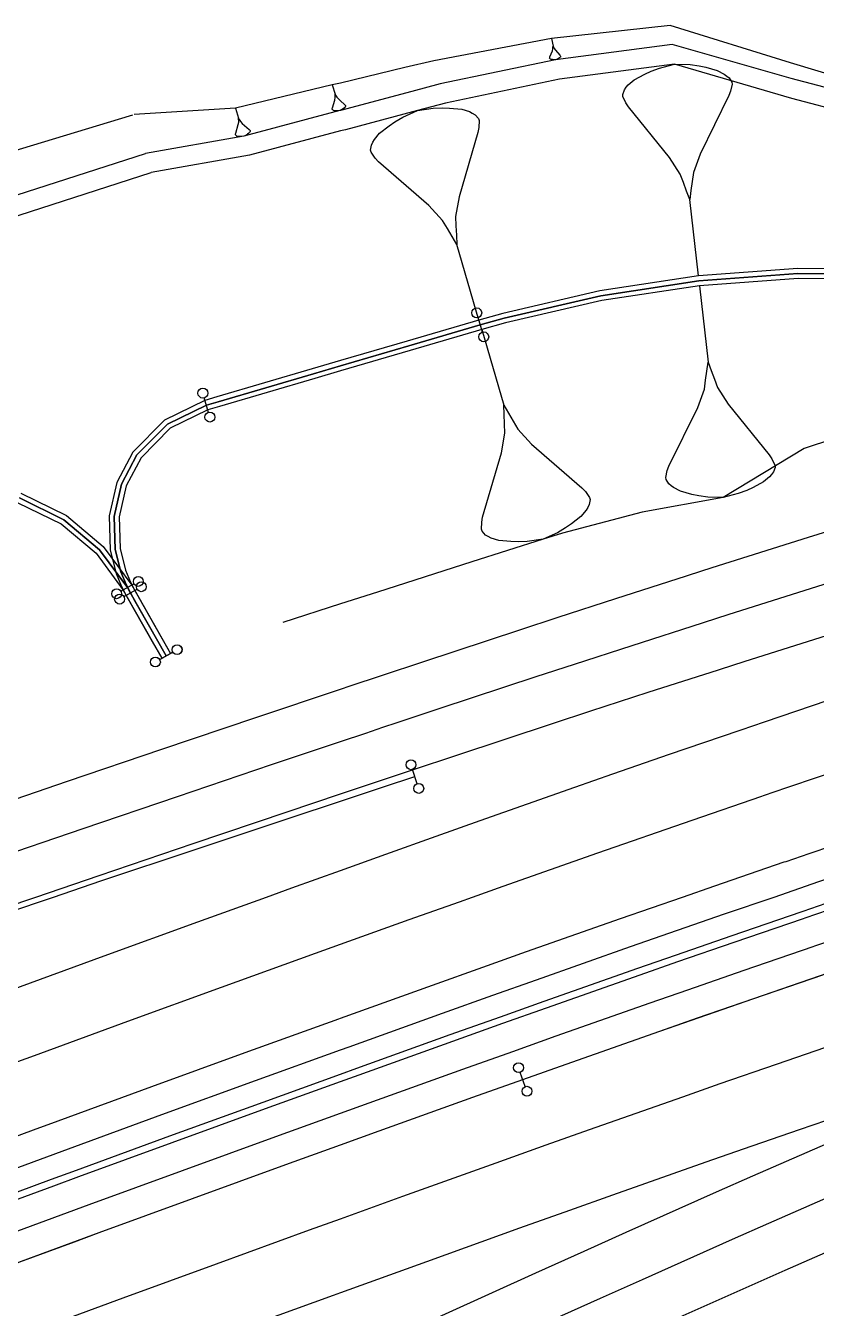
# Model space of a CAD drawing. Extents: x 387562 to 388546, y 804386 to 804945.
# Drawn here: x 388384.1 to 388424, y 804879.3 to 804943.9 of the extents above; entities that cross this region are included whole.
import ezdxf

# ---------------------------------------------------------------- set-up
doc = ezdxf.new("R2010")
doc.units = 0
doc.layers.get('0').update_dxf_attribs({"linetype": 'CONTINUOUS'})

msp = doc.modelspace()

# ---------------------------------------------------------------- linework, layer by layer
at = {"color": 1}
for p, q in [((388410.6278, 804943.2152), (388410.7016, 804942.829)), ((388410.5428, 804942.2839), (388410.6666, 804942.5935)), ((388410.6666, 804942.5935), (388410.6939, 804942.6902)), ((388410.6939, 804942.6902), (388410.6965, 804942.7365)), ((388410.6965, 804942.7365), (388410.6991, 804942.7827)), ((388410.6991, 804942.7827), (388410.7016, 804942.829)), ((388410.7016, 804942.829), (388410.7211, 804942.7869)), ((388410.7211, 804942.7869), (388410.7406, 804942.7449)), ((388410.7406, 804942.7449), (388410.7601, 804942.7029)), ((388410.7601, 804942.7029), (388410.8211, 804942.623)), ((388410.8211, 804942.623), (388411.0504, 804942.3809)), ((388411.0504, 804942.3809), (388411.0657, 804942.361)), ((388411.0657, 804942.361), (388411.083, 804942.33)), ((388411.0851, 804942.3189), (388411.0783, 804942.2948)), ((388411.083, 804942.33), (388411.0851, 804942.3189)), ((388410.5313, 804942.2245), (388410.536, 804942.2597)), ((388410.5334, 804942.2134), (388410.5313, 804942.2245)), ((388410.5487, 804942.1935), (388410.5334, 804942.2134)), ((388410.536, 804942.2597), (388410.5428, 804942.2839)), ((388410.5618, 804942.1845), (388410.5487, 804942.1935)), ((388410.5749, 804942.1756), (388410.5618, 804942.1845)), ((388410.6123, 804942.1599), (388410.5749, 804942.1756)), ((388410.6717, 804942.1484), (388410.6123, 804942.1599)), ((388410.7069, 804942.1437), (388410.6717, 804942.1484)), ((388410.7531, 804942.1411), (388410.7069, 804942.1437)), ((388410.8325, 804942.1448), (388410.7531, 804942.1411)), ((388410.9076, 804942.1706), (388410.8325, 804942.1448)), ((388410.9496, 804942.1901), (388410.9076, 804942.1706)), ((388410.9806, 804942.2074), (388410.9496, 804942.1901)), ((388411.0316, 804942.2401), (388410.9806, 804942.2074)), ((388411.0605, 804942.2685), (388411.0316, 804942.2401)), ((388411.0694, 804942.2816), (388411.0605, 804942.2685)), ((388411.0783, 804942.2948), (388411.0694, 804942.2816)), ((388415.6359, 804941.5641), (388416.063, 804941.7234)), ((388416.063, 804941.7234), (388416.8197, 804941.9198)), ((388416.8197, 804941.9198), (388417.6011, 804941.8965)), ((388417.6011, 804941.8965), (388418.0529, 804941.836)), ((388418.0529, 804941.836), (388418.3949, 804941.7632)), ((388418.3949, 804941.7632), (388418.9689, 804941.6053)), ((388414.4892, 804940.8788), (388414.7941, 804941.1357)), ((388414.7941, 804941.1357), (388415.3187, 804941.4172)), ((388415.3187, 804941.4172), (388415.6359, 804941.5641)), ((388418.9689, 804941.6053), (388419.3232, 804941.4227)), ((388419.3232, 804941.4227), (388419.4454, 804941.3252)), ((388419.4454, 804941.3252), (388419.5677, 804941.2277)), ((388419.5677, 804941.2277), (388419.7022, 804941.0203)), ((388419.7022, 804941.0203), (388419.7146, 804940.9104)), ((388399.5859, 804940.8732), (388399.7223, 804940.4076)), ((388399.7223, 804940.4076), (388399.7512, 804940.3582)), ((388399.7246, 804940.3504), (388399.7223, 804940.4076)), ((388414.2091, 804940.4023), (388414.2942, 804940.6344)), ((388414.2214, 804940.2925), (388414.2091, 804940.4023)), ((388414.2942, 804940.6344), (388414.3917, 804940.7566)), ((388414.3917, 804940.7566), (388414.4892, 804940.8788)), ((388419.6418, 804940.5685), (388419.5567, 804940.3364)), ((388419.7146, 804940.9104), (388419.6418, 804940.5685)), ((388399.5862, 804939.6888), (388399.5917, 804939.7193)), ((388399.5917, 804939.7193), (388399.7071, 804940.1142)), ((388399.7071, 804940.1142), (388399.7292, 804940.2362)), ((388399.7269, 804940.2933), (388399.7246, 804940.3504)), ((388399.7292, 804940.2362), (388399.7269, 804940.2933)), ((388399.7512, 804940.3582), (388399.7801, 804940.3089)), ((388399.7801, 804940.3089), (388399.809, 804940.2596)), ((388399.809, 804940.2596), (388399.8934, 804940.1688)), ((388399.8934, 804940.1688), (388400, 804940.0759)), ((388400, 804940.0759), (388400.2037, 804939.8986)), ((388400.1972, 804939.7233), (388400.1385, 804939.6772)), ((388400.2293, 804939.7616), (388400.1972, 804939.7233)), ((388400.2037, 804939.8986), (388400.2248, 804939.8759)), ((388400.2248, 804939.8759), (388400.2497, 804939.8398)), ((388400.2387, 804939.7788), (388400.2293, 804939.7616)), ((388400.2481, 804939.796), (388400.2387, 804939.7788)), ((388400.2536, 804939.8265), (388400.2481, 804939.796)), ((388400.2497, 804939.8398), (388400.2536, 804939.8265)), ((388404.6687, 804939.7064), (388405.1357, 804939.7251)), ((388405.1357, 804939.7251), (388405.4939, 804939.7119)), ((388414.3684, 804939.9752), (388414.2214, 804940.2925)), ((388414.5029, 804939.7679), (388414.3684, 804939.9752)), ((388416.5697, 804937.219), (388414.5029, 804939.7679)), ((388419.5567, 804940.3364), (388418.1078, 804937.392)), ((388372.2185, 804934.1529), (388389.5482, 804939.3705)), ((388394.7168, 804939.7088), (388394.8665, 804939.198)), ((388394.8665, 804939.198), (388394.8982, 804939.1438)), ((388394.869, 804939.1353), (388394.8665, 804939.198)), ((388394.8715, 804939.0726), (388394.869, 804939.1353)), ((388394.874, 804939.01), (388394.8715, 804939.0726)), ((388394.8982, 804939.1438), (388394.9299, 804939.0897)), ((388394.9299, 804939.0897), (388394.9616, 804939.0356)), ((388399.5846, 804939.645), (388399.5862, 804939.6888)), ((388399.5885, 804939.6317), (388399.5846, 804939.645)), ((388399.6096, 804939.609), (388399.5885, 804939.6317)), ((388399.6268, 804939.5996), (388399.6096, 804939.609)), ((388399.644, 804939.5901), (388399.6268, 804939.5996)), ((388399.6917, 804939.5752), (388399.644, 804939.5901)), ((388399.766, 804939.5681), (388399.6917, 804939.5752)), ((388399.8098, 804939.5665), (388399.766, 804939.5681)), ((388399.8669, 804939.5688), (388399.8098, 804939.5665)), ((388399.9639, 804939.5828), (388399.8669, 804939.5688)), ((388400, 804939.5992), (388399.9639, 804939.5828)), ((388400.0532, 804939.6234), (388400, 804939.5992)), ((388400.1025, 804939.6523), (388400.0532, 804939.6234)), ((388400.1385, 804939.6772), (388400.1025, 804939.6523)), ((388402.7424, 804939.0239), (388403.1456, 804939.2602)), ((388403.1456, 804939.2602), (388403.8753, 804939.5921)), ((388403.8753, 804939.5921), (388404.6687, 804939.7064)), ((388405.4939, 804939.7119), (388406.1016, 804939.6537)), ((388406.1016, 804939.6537), (388406.4917, 804939.5318)), ((388406.4917, 804939.5318), (388406.6323, 804939.4548)), ((388406.6323, 804939.4548), (388406.773, 804939.3779)), ((388406.773, 804939.3779), (388406.9455, 804939.1922)), ((388406.9455, 804939.1922), (388406.9774, 804939.0834)), ((388406.9774, 804939.0834), (388406.9642, 804938.7252)), ((388394.7172, 804938.4093), (388394.7232, 804938.4427)), ((388394.7232, 804938.4427), (388394.8499, 804938.8761)), ((388394.8499, 804938.8761), (388394.874, 804939.01)), ((388394.9616, 804939.0356), (388395.0542, 804938.936)), ((388395.0542, 804938.936), (388395.3947, 804938.6395)), ((388395.3876, 804938.4472), (388395.3232, 804938.3966)), ((388395.4229, 804938.4892), (388395.3876, 804938.4472)), ((388395.3947, 804938.6395), (388395.4178, 804938.6145)), ((388395.4178, 804938.6145), (388395.4453, 804938.575)), ((388395.4332, 804938.5081), (388395.4229, 804938.4892)), ((388395.4435, 804938.527), (388395.4332, 804938.5081)), ((388395.4495, 804938.5604), (388395.4435, 804938.527)), ((388395.4453, 804938.575), (388395.4495, 804938.5604)), ((388401.7051, 804938.1294), (388401.9677, 804938.4425)), ((388401.9677, 804938.4425), (388402.4479, 804938.8195)), ((388402.4479, 804938.8195), (388402.7424, 804939.0239)), ((388406.9192, 804938.4758), (388405.9754, 804935.2462)), ((388406.9642, 804938.7252), (388406.9192, 804938.4758)), ((388394.7154, 804938.3612), (388394.7172, 804938.4093)), ((388394.7197, 804938.3466), (388394.7154, 804938.3612)), ((388394.7428, 804938.3217), (388394.7197, 804938.3466)), ((388394.7617, 804938.3114), (388394.7428, 804938.3217)), ((388394.7806, 804938.301), (388394.7617, 804938.3114)), ((388394.8329, 804938.2847), (388394.7806, 804938.301)), ((388394.9145, 804938.2769), (388394.8329, 804938.2847)), ((388394.9625, 804938.2751), (388394.9145, 804938.2769)), ((388395.0252, 804938.2776), (388394.9625, 804938.2751)), ((388395.1317, 804938.293), (388395.0252, 804938.2776)), ((388395.2296, 804938.3375), (388395.1317, 804938.293)), ((388395.2837, 804938.3692), (388395.2296, 804938.3375)), ((388395.3232, 804938.3966), (388395.2837, 804938.3692)), ((388401.5062, 804937.5986), (388401.5513, 804937.848)), ((388401.5513, 804937.848), (388401.6282, 804937.9887)), ((388401.6282, 804937.9887), (388401.7051, 804938.1294)), ((388372.9544, 804931.8721), (388390.1749, 804937.428)), ((388401.5381, 804937.4898), (388401.5062, 804937.5986)), ((388401.7425, 804937.1953), (388401.5381, 804937.4898)), ((388401.915, 804937.0096), (388401.7425, 804937.1953)), ((388417.1081, 804936.3895), (388416.5697, 804937.219)), ((388418.1078, 804937.392), (388417.7673, 804936.4637)), ((388404.4524, 804934.7999), (388401.915, 804937.0096)), ((388373.2356, 804930.9124), (388390.4561, 804936.4683)), ((388417.2674, 804935.9624), (388417.1081, 804936.3895)), ((388417.4267, 804935.5353), (388417.2674, 804935.9624)), ((388417.7068, 804936.0119), (388417.6464, 804935.5601)), ((388417.7673, 804936.4637), (388417.7068, 804936.0119)), ((388405.9754, 804935.2462), (388405.7953, 804934.2484)), ((388417.586, 804935.1083), (388417.4267, 804935.5353)), ((388417.6464, 804935.5601), (388417.586, 804935.1083)), ((388405.1426, 804934.0571), (388404.4524, 804934.7999)), ((388418.0186, 804931.263), (388417.586, 804935.1083)), ((388405.3788, 804933.6539), (388405.1426, 804934.0571)), ((388405.7953, 804934.2484), (388405.814, 804933.7814)), ((388405.6151, 804933.2506), (388405.3788, 804933.6539)), ((388405.814, 804933.7814), (388405.8327, 804933.3143)), ((388405.8327, 804933.3143), (388405.8514, 804932.8473)), ((388405.8514, 804932.8473), (388405.6151, 804933.2506)), ((388406.9669, 804929.0398), (388405.8514, 804932.8473)), ((388418.0745, 804930.7662), (388418.507, 804926.9209)), ((388407.144, 804928.4353), (388406.9304, 804929.1645)), ((388407.1075, 804928.56), (388408.2231, 804924.7524)), ((388418.4466, 804926.4691), (388418.507, 804926.9209)), ((388418.507, 804926.9209), (388418.6663, 804926.4938)), ((388418.3862, 804926.0173), (388418.4466, 804926.4691)), ((388418.6663, 804926.4938), (388418.8256, 804926.0667)), ((388417.9852, 804924.6371), (388418.3258, 804925.5655)), ((388418.3258, 804925.5655), (388418.3862, 804926.0173)), ((388418.8256, 804926.0667), (388418.9849, 804925.6396)), ((388418.9849, 804925.6396), (388419.5233, 804924.8102)), ((388393.35, 804924.3938), (388393.1363, 804925.123)), ((388408.2231, 804924.7524), (388408.4593, 804924.3492)), ((388408.2418, 804924.2854), (388408.2231, 804924.7524)), ((388408.2605, 804923.8184), (388408.2418, 804924.2854)), ((388408.4593, 804924.3492), (388408.6956, 804923.9459)), ((388416.5363, 804921.6928), (388417.9852, 804924.6371)), ((388419.5233, 804924.8102), (388421.5901, 804922.2613)), ((388408.2792, 804923.3514), (388408.2605, 804923.8184)), ((388408.6956, 804923.9459), (388408.9319, 804923.5426)), ((388408.099, 804922.3536), (388408.2792, 804923.3514)), ((388408.9319, 804923.5426), (388409.622, 804922.7998)), ((388407.1553, 804919.124), (388408.099, 804922.3536)), ((388409.622, 804922.7998), (388412.1594, 804920.5901)), ((388416.4512, 804921.4607), (388416.5363, 804921.6928)), ((388421.5901, 804922.2613), (388421.7247, 804922.054)), ((388421.7247, 804922.054), (388421.8716, 804921.7367)), ((388421.8716, 804921.7367), (388421.884, 804921.6269)), ((388416.3784, 804921.1188), (388416.4512, 804921.4607)), ((388416.3908, 804921.0089), (388416.3784, 804921.1188)), ((388416.5254, 804920.8015), (388416.3908, 804921.0089)), ((388421.6038, 804921.1503), (388421.2989, 804920.8935)), ((388421.7013, 804921.2726), (388421.6038, 804921.1503)), ((388421.7988, 804921.3948), (388421.7013, 804921.2726)), ((388421.884, 804921.6269), (388421.7988, 804921.3948)), ((388412.1594, 804920.5901), (388412.332, 804920.4044)), ((388412.332, 804920.4044), (388412.5364, 804920.11)), ((388416.6476, 804920.704), (388416.5254, 804920.8015)), ((388416.7698, 804920.6065), (388416.6476, 804920.704)), ((388417.1241, 804920.4239), (388416.7698, 804920.6065)), ((388417.6982, 804920.2659), (388417.1241, 804920.4239)), ((388420.4571, 804920.4651), (388420.03, 804920.3058)), ((388420.7743, 804920.612), (388420.4571, 804920.4651)), ((388421.2989, 804920.8935), (388420.7743, 804920.612)), ((388412.5232, 804919.7517), (388412.4463, 804919.6111)), ((388412.5682, 804920.0012), (388412.5232, 804919.7517)), ((388412.5364, 804920.11), (388412.5682, 804920.0012)), ((388418.0401, 804920.1932), (388417.6982, 804920.2659)), ((388418.4919, 804920.1327), (388418.0401, 804920.1932)), ((388419.2733, 804920.1094), (388418.4919, 804920.1327)), ((388420.03, 804920.3058), (388419.2733, 804920.1094)), ((388407.1102, 804918.8745), (388407.1553, 804919.124)), ((388412.1068, 804919.1572), (388411.6266, 804918.7803)), ((388412.3694, 804919.4704), (388412.1068, 804919.1572)), ((388412.4463, 804919.6111), (388412.3694, 804919.4704)), ((388407.0971, 804918.5163), (388407.1102, 804918.8745)), ((388407.1289, 804918.4075), (388407.0971, 804918.5163)), ((388411.3321, 804918.5759), (388410.9288, 804918.3396)), ((388411.6266, 804918.7803), (388411.3321, 804918.5759)), ((388407.3015, 804918.2218), (388407.1289, 804918.4075)), ((388407.4421, 804918.1449), (388407.3015, 804918.2218)), ((388407.5828, 804918.068), (388407.4421, 804918.1449)), ((388407.9729, 804917.946), (388407.5828, 804918.068)), ((388408.5806, 804917.8878), (388407.9729, 804917.946)), ((388408.9388, 804917.8747), (388408.5806, 804917.8878)), ((388409.4058, 804917.8934), (388408.9388, 804917.8747)), ((388410.1992, 804918.0077), (388409.4058, 804917.8934)), ((388410.9288, 804918.3396), (388410.1992, 804918.0077)), ((388388.938, 804915.387), (388389.5983, 804915.7629)), ((388389.7522, 804915.4926), (388389.0919, 804915.1167)), ((388400, 804914.7498), (388397.0915, 804913.8207)), ((388390.8939, 804911.9516), (388391.5542, 804912.3276)), ((388391.5542, 804912.3276), (388390.8939, 804911.9516)), ((388403.8625, 804905.7), (388403.6253, 804906.4219)), ((388409.3041, 804890.4591), (388409.049, 804891.1748))]:
    msp.add_line(p, q, dxfattribs=at)
at = {"color": 1, "linetype": 'CONTINUOUS'}
for points in [[(388446.702, 804937.8047), (388442.1078, 804937.1459), (388441.8043, 804937.0555), (388438.2133, 804938.0463), (388437.3607, 804938.2816), (388432.8636, 804939.1808), (388428.9207, 804940.0988), (388428.4026, 804940.2573), (388422.6592, 804941.9911), (388416.6015, 804943.8597), (388410.6278, 804943.2152), (388404.7059, 804942.0944), (388403.2437, 804941.7478), (388400, 804940.9722)], [(388438.2133, 804938.0463), (388437.3839, 804938.0453), (388432.8762, 804938.5772), (388428.8951, 804939.5773), (388428.3798, 804939.7124), (388422.6872, 804941.1926), (388416.7079, 804942.9135), (388410.8325, 804942.1448), (388405.0245, 804940.9247), (388403.5941, 804940.5517), (388400, 804939.5924)], [(388460.2146, 804942.1292), (388457.5855, 804940.927), (388455.7689, 804940.133), (388451.3693, 804938.49), (388446.7682, 804937.5472), (388442.1237, 804937.0559), (388437.4816, 804937.0501), (388432.8971, 804937.5774), (388428.8462, 804938.5785), (388428.338, 804938.7133), (388422.7223, 804940.1933), (388416.8197, 804941.9198), (388411.0203, 804941.1626), (388405.2872, 804939.9599), (388403.8753, 804939.5921), (388400.2451, 804938.6231), (388400, 804938.5577)], [(388400, 804940.9722), (388399.5859, 804940.8732), (388394.7168, 804939.7088), (388389.6011, 804939.3864)], [(388400, 804939.5924), (388399.9639, 804939.5828), (388395.1317, 804938.293), (388390.1749, 804937.428)], [(388400, 804938.5577), (388395.4128, 804937.3333), (388390.4561, 804936.4683)], [(388461.7486, 804938.8535), (388459.1306, 804937.6275), (388457.2137, 804936.7675), (388452.5658, 804934.9805), (388447.7944, 804933.5561), (388442.9276, 804932.5025), (388437.9942, 804931.826), (388433.0234, 804931.5306), (388428.5042, 804931.594), (388428.0409, 804931.615), (388423.023, 804931.6318), (388418.0186, 804931.263), (388413.0573, 804930.5107), (388408.1685, 804929.3794), (388406.9669, 804929.0398), (388403.3623, 804927.9837), (388400, 804926.9986)], [(388461.9606, 804938.4006), (388459.3426, 804937.1747), (388457.4109, 804936.308), (388452.7272, 804934.5073), (388447.9189, 804933.0718), (388443.0145, 804932.0101), (388438.043, 804931.3284), (388433.0339, 804931.0307), (388428.4798, 804931.0946), (388428.02, 804931.1154), (388423.0405, 804931.1321), (388418.0745, 804930.7662), (388413.1512, 804930.0196), (388408.2999, 804928.8969), (388407.1075, 804928.56), (388403.5029, 804927.5039), (388400, 804926.4776)], [(388463.4946, 804935.1249), (388460.8877, 804933.8752), (388458.8557, 804932.9426), (388453.9237, 804930.9978), (388448.9451, 804929.0806), (388443.8183, 804927.4567), (388438.5556, 804926.1042), (388433.1602, 804924.9839), (388428.1378, 804924.1101), (388427.723, 804924.0171), (388423.3412, 804922.5707), (388419.2733, 804920.1094), (388415.1882, 804919.3677), (388411.1811, 804918.3165), (388410.1992, 804918.0077), (388406.6201, 804916.8644), (388401.8558, 804915.3426), (388400, 804914.7498)], [(388402.0698, 804911.1553), (388404.1896, 804911.8617), (388409.0248, 804913.4567), (388410.9646, 804914.0902), (388413.8663, 804915.0312), (388417.4249, 804916.174), (388417.5219, 804916.205), (388418.714, 804916.5851), (388423.5678, 804918.1183), (388428.4277, 804919.631), (388433.2934, 804921.1229), (388438.1651, 804922.5943), (388443.0424, 804924.0449), (388447.9255, 804925.4748), (388452.8141, 804926.8839), (388457.7083, 804928.2723), (388462.6078, 804929.6399), (388467.5127, 804930.9867)], [(388400, 804926.9986), (388398.564, 804926.5779), (388393.7657, 804925.172), (388393.1729, 804924.9983), (388391.1372, 804924.006), (388389.5443, 804922.3963), (388388.7421, 804920.8681), (388388.3536, 804919.1863), (388388.4044, 804917.461), (388388.7017, 804916.2849), (388388.9706, 804915.6308), (388389.2048, 804915.181), (388389.4467, 804914.756), (388390.5211, 804912.869), (388391.0068, 804912.0159)], [(388400, 804926.4776), (388398.7046, 804926.098), (388393.9063, 804924.6922), (388393.3134, 804924.5185), (388391.4286, 804923.5997), (388389.9537, 804922.1092), (388389.2109, 804920.6942), (388388.8512, 804919.137), (388388.8982, 804917.5395), (388389.1735, 804916.4505), (388389.4225, 804915.8449), (388389.6393, 804915.4284), (388389.8812, 804915.0034), (388390.9556, 804913.1164), (388391.4413, 804912.2633)], [(388383.744, 804919.8489), (388385.9271, 804918.7789), (388387.6865, 804917.3005), (388389.0509, 804915.4512), (388389.1869, 804915.2123), (388391.0068, 804912.0159)], [(388383.9064, 804920.3218), (388386.2014, 804919.197), (388388.051, 804917.6427), (388389.4854, 804915.6986), (388389.6215, 804915.4597), (388391.4413, 804912.2633)], [(388400, 804910.4652), (388400.4918, 804910.63), (388402.0694, 804911.1562)], [(388369.3405, 804900), (388371.8468, 804900.8732), (388372.0337, 804900.9381), (388376.7686, 804902.5769), (388381.5067, 804904.2063), (388386.2481, 804905.8264), (388390.9928, 804907.437), (388395.7407, 804909.0382), (388400, 804910.4652)], [(388400, 804871.1322), (388402.4231, 804872.2398), (388406.962, 804874.3035), (388411.5058, 804876.3584), (388413.9388, 804877.4541), (388416.0413, 804878.3985), (388420.5703, 804880.4158), (388422.3883, 804881.2191), (388425.1093, 804882.4145), (388428.4482, 804883.8702), (388428.5392, 804883.9097), (388429.6583, 804884.3946), (388434.2173, 804886.3561), (388438.786, 804888.2988), (388443.4885, 804889.8424), (388448.1975, 804891.3662), (388452.9128, 804892.8701), (388457.6345, 804894.3541), (388462.3623, 804895.8182), (388467.0963, 804897.2623), (388471.8364, 804898.6864), (388476.2766, 804900)], [(388400, 804890.7146), (388400.9351, 804891.0521), (388405.6472, 804892.7424), (388408.1695, 804893.6428), (388410.3659, 804894.4231), (388415.0944, 804896.0866), (388416.9916, 804896.7478), (388419.83, 804897.7302), (388423.3112, 804898.9241), (388423.4061, 804898.9565), (388424.5724, 804899.3537), (388426.4866, 804900)], [(388400, 804891.0867), (388400.8166, 804891.3815), (388405.5293, 804893.072), (388408.052, 804893.9725), (388410.249, 804894.7531), (388414.979, 804896.4171), (388416.8767, 804897.0784), (388419.7159, 804898.0611), (388423.1982, 804899.2554), (388423.2931, 804899.2878), (388424.4598, 804899.6851), (388425.3925, 804900)], [(388382.0001, 804884.5253), (388385.4497, 804885.795), (388386.699, 804886.2535), (388391.4015, 804887.9722), (388396.1074, 804889.6816), (388400, 804891.0867)], [(388382.1212, 804884.197), (388385.5704, 804885.4665), (388386.8195, 804885.9249), (388391.5213, 804887.6434), (388396.2265, 804889.3525), (388400, 804890.7146)]]:
    msp.add_lwpolyline(points, dxfattribs=at)
at = {"color": 7, "linetype": 'CONTINUOUS'}
for points in [[(388400, 804926.7381), (388403.4326, 804927.7438), (388407.0372, 804928.7999), (388408.2342, 804929.1382), (388413.1042, 804930.2652), (388418.0465, 804931.0146), (388423.0318, 804931.382), (388428.0305, 804931.3652), (388428.492, 804931.3443), (388433.0286, 804931.2807), (388438.0186, 804931.5772), (388442.971, 804932.2563), (388447.8566, 804933.3139), (388452.6465, 804934.7439), (388457.3123, 804936.5378), (388459.2366, 804937.4011), (388461.8546, 804938.627)], [(388406.6471, 804900), (388408.1958, 804900.5502), (388412.9503, 804902.2228), (388417.7118, 804903.8753), (388421.212, 804905.0758), (388421.3074, 804905.1084), (388422.4801, 804905.5078), (388427.2554, 804907.1201), (388432.0374, 804908.7122), (388436.8261, 804910.2841), (388441.6213, 804911.8358), (388446.4231, 804913.3673), (388451.2313, 804914.8785), (388456.0458, 804916.3694), (388460.8666, 804917.8399), (388465.6935, 804919.2901), (388470.5266, 804920.72), (388475.3656, 804922.1294), (388480.2105, 804923.5184), (388485.0612, 804924.8869), (388489.9176, 804926.235), (388494.7797, 804927.5625), (388499.6474, 804928.8696), (388500, 804928.9627)], [(388391.224, 804912.1396), (388390.7383, 804912.9927), (388389.664, 804914.8797), (388389.422, 804915.3047), (388389.1965, 804915.7379), (388388.9376, 804916.3677), (388388.6513, 804917.5003), (388388.6024, 804919.1616), (388388.9765, 804920.7811), (388389.749, 804922.2528), (388391.2829, 804923.8029), (388393.2432, 804924.7584), (388393.836, 804924.9321), (388398.6343, 804926.3379), (388400, 804926.7381)], [(388417.2203, 804900), (388418.8523, 804900.5664), (388422.3424, 804901.7634), (388422.4375, 804901.7958), (388423.6068, 804902.194), (388428.368, 804903.8016), (388433.136, 804905.3891), (388437.9107, 804906.9564), (388442.6919, 804908.5036), (388447.4796, 804910.0305), (388452.2737, 804911.5373), (388457.0741, 804913.0238), (388461.8808, 804914.4901), (388466.6935, 804915.936), (388471.5124, 804917.3617), (388476.3372, 804918.767), (388481.1679, 804920.1519), (388486.0044, 804921.5164), (388490.8467, 804922.8605), (388495.6945, 804924.1842), (388500, 804925.3403)], [(388403.6219, 804906.4032), (388405.8589, 804907.1486), (388410.6742, 804908.7366), (388412.6059, 804909.3673), (388415.4957, 804910.3041), (388419.0397, 804911.442), (388419.1363, 804911.4728), (388420.3235, 804911.8512), (388425.1573, 804913.3777), (388429.9971, 804914.8837), (388434.8428, 804916.3691), (388439.6944, 804917.8339), (388444.5517, 804919.2781), (388449.4146, 804920.7017), (388454.2831, 804922.1046), (388459.1571, 804923.4868), (388464.0364, 804924.8484)], [(388400, 804901.3406), (388402.2801, 804902.1585), (388404.8125, 804903.0625), (388407.0274, 804903.8494), (388411.7957, 804905.5269), (388413.7089, 804906.1936), (388416.5712, 804907.1843), (388420.0817, 804908.3883), (388420.1774, 804908.4209), (388421.3535, 804908.8215), (388426.1428, 804910.4385), (388430.9388, 804912.0353), (388435.7415, 804913.6118), (388440.5508, 804915.1681), (388445.3667, 804916.704), (388450.1889, 804918.2197), (388455.0176, 804919.7149), (388459.8525, 804921.1898), (388464.6935, 804922.6442)], [(388391.224, 804912.1396), (388389.4042, 804915.336), (388389.2682, 804915.5749), (388387.8687, 804917.4716), (388386.0642, 804918.988), (388383.8252, 804920.0854)], [(388400, 804905.1921), (388402.056, 804905.881), (388402.9772, 804906.1884), (388403.6305, 804906.4062)], [(388384.66, 804900), (388387.8406, 804901.0868), (388392.5758, 804902.6942), (388397.3143, 804904.2923), (388400, 804905.1921)], [(388396.2708, 804900), (388397.5493, 804900.4615), (388400, 804901.3406)], [(388322.3316, 804872.0276), (388327.0057, 804873.8752), (388331.6835, 804875.7133), (388336.365, 804877.5421), (388341.0501, 804879.3615), (388345.7388, 804881.1716), (388350.4312, 804882.9723), (388350.7485, 804883.0937), (388355.1272, 804884.7636), (388359.5752, 804886.4504), (388359.8267, 804886.5454), (388364.5298, 804888.3179), (388369.2364, 804890.081), (388373.9465, 804891.8347), (388378.6601, 804893.5789), (388382.1231, 804894.8535), (388383.3772, 804895.3137), (388388.0978, 804897.0391), (388392.8218, 804898.755), (388396.2708, 804900)], [(388383.1086, 804899.4699), (388384.66, 804900)], [(388400, 804883.8041), (388403.136, 804884.9361), (388407.8357, 804886.6219), (388410.3515, 804887.52), (388412.5359, 804888.2961), (388417.2386, 804889.9505), (388419.1254, 804890.608), (388421.9482, 804891.585), (388425.4104, 804892.7724), (388425.5048, 804892.8046), (388426.6647, 804893.1997), (388431.388, 804894.7944), (388436.118, 804896.3692), (388440.8545, 804897.924), (388445.5976, 804899.4589), (388447.2943, 804900)], [(388400, 804887.5251), (388401.9509, 804888.2293), (388406.6573, 804889.9176), (388409.1766, 804890.8169), (388411.3674, 804891.5953), (388416.084, 804893.2546), (388420.8076, 804894.894), (388425.5381, 804896.5134), (388430.2754, 804898.1129), (388435.0194, 804899.6923), (388435.9567, 804900)], [(388400, 804893.9039), (388404.637, 804895.5672), (388407.1624, 804896.4687), (388409.3643, 804897.251), (388414.1048, 804898.9187), (388417.2203, 804900)], [(388400, 804897.6222), (388403.4586, 804898.8629), (388405.9874, 804899.7656), (388406.6471, 804900)], [(388383.3296, 804891.5681), (388384.582, 804892.0276), (388389.296, 804893.7506), (388394.0135, 804895.4641), (388398.7343, 804897.1682), (388400, 804897.6222)], [(388381.0829, 804887.0115), (388384.5362, 804888.2826), (388385.7868, 804888.7415), (388390.4943, 804890.4621), (388395.2051, 804892.1732), (388399.9194, 804893.875), (388400, 804893.9039)], [(388437.2166, 804893.0461), (388432.6278, 804891.0967), (388428.0489, 804889.1285), (388426.9249, 804888.6419), (388426.8335, 804888.6022), (388423.4799, 804887.1416), (388420.7469, 804885.942), (388418.9209, 804885.1359), (388414.372, 804883.1116), (388412.2603, 804882.164), (388409.8223, 804881.0664), (388405.2691, 804879.0082), (388400.7207, 804876.9411), (388400, 804876.6118)], [(388437.2166, 804893.0461), (388432.5006, 804891.476), (388427.7914, 804889.886), (388426.6348, 804889.4921), (388426.5408, 804889.46), (388423.0888, 804888.2761), (388420.2743, 804887.3019), (388418.3931, 804886.6464), (388413.7043, 804884.9969), (388411.5265, 804884.2231), (388409.0142, 804883.3263), (388404.321, 804881.6428), (388400, 804880.083)], [(388300, 804849.0061), (388303.9283, 804850.6135), (388308.5596, 804852.4979), (388313.1947, 804854.373), (388317.8335, 804856.2388), (388322.4761, 804858.0953), (388327.1223, 804859.9426), (388331.7723, 804861.7805), (388336.4259, 804863.6092), (388341.0831, 804865.4285), (388345.744, 804867.2385), (388350.4085, 804869.0392), (388355.0766, 804870.8306), (388359.7483, 804872.6126), (388364.1733, 804874.2907), (388364.4235, 804874.3853), (388369.1022, 804876.1486), (388373.7845, 804877.9026), (388378.4703, 804879.6472), (388383.1595, 804881.3824), (388387.8522, 804883.1082), (388392.5484, 804884.8246), (388397.2479, 804886.5317), (388400, 804887.5251)], [(388379.6882, 804876.3659), (388384.3709, 804878.0987), (388389.057, 804879.8221), (388393.7466, 804881.5361), (388398.4396, 804883.2408), (388400, 804883.8041)], [(388400, 804880.083), (388399.6312, 804879.9499), (388394.9448, 804878.2476), (388390.2618, 804876.536), (388389.0176, 804876.0795), (388385.5822, 804874.815), (388383.2438, 804873.951)]]:
    msp.add_lwpolyline(points, dxfattribs=at)
at = {"color": 3, "linetype": 'CONTINUOUS'}
for points in [[(388461.8546, 804938.627), (388459.2366, 804937.4011), (388457.3123, 804936.5378), (388452.6465, 804934.7439), (388447.8566, 804933.3139), (388442.971, 804932.2563), (388438.0186, 804931.5772), (388433.0286, 804931.2807), (388428.492, 804931.3443), (388428.0305, 804931.3652), (388423.0318, 804931.382), (388418.0465, 804931.0146), (388413.1042, 804930.2652), (388408.2342, 804929.1382), (388407.0372, 804928.7999), (388403.4326, 804927.7438), (388400, 804926.7381)], [(388400, 804926.7381), (388398.6343, 804926.3379), (388393.836, 804924.9321), (388393.2432, 804924.7584), (388391.2829, 804923.8029), (388389.749, 804922.2528), (388388.9765, 804920.7811), (388388.6024, 804919.1616), (388388.6513, 804917.5003), (388388.9376, 804916.3677), (388389.1965, 804915.7379), (388389.422, 804915.3047), (388389.664, 804914.8797), (388390.7383, 804912.9927), (388391.224, 804912.1396)], [(388383.8252, 804920.0854), (388386.0642, 804918.988), (388387.8687, 804917.4716), (388389.2682, 804915.5749), (388389.4042, 804915.336), (388391.224, 804912.1396)], [(388400, 804904.826), (388402.1675, 804905.5423), (388403.7439, 804906.0609)], [(388385.5393, 804900), (388387.9344, 804900.8074), (388392.6757, 804902.3951), (388397.42, 804903.9734), (388400, 804904.826)], [(388300, 804870.3111), (388302.9015, 804871.3232), (388307.6226, 804872.9699), (388312.3436, 804874.6166), (388317.0647, 804876.2633), (388321.7858, 804877.91), (388326.5068, 804879.5567), (388331.2279, 804881.2034), (388335.9489, 804882.8501), (388340.67, 804884.4968), (388345.391, 804886.1435), (388350.1121, 804887.7903), (388351.8414, 804888.3934), (388354.8331, 804889.437), (388359.5542, 804891.0837), (388360.6243, 804891.4569), (388364.2762, 804892.7276), (388369.0014, 804894.3623), (388373.5431, 804895.9237), (388373.7299, 804895.9877), (388378.4615, 804897.6037), (388383.1964, 804899.2102), (388385.5393, 804900)], [(388400, 804887.5251), (388401.9509, 804888.2293), (388406.6573, 804889.9176), (388409.1766, 804890.8169), (388411.3674, 804891.5953), (388416.084, 804893.2546), (388417.9764, 804893.914), (388420.8076, 804894.894), (388424.2801, 804896.0849), (388424.3747, 804896.1172), (388425.5381, 804896.5134), (388430.2754, 804898.1129), (388435.0194, 804899.6923), (388435.9567, 804900)], [(388383.1595, 804881.3824), (388386.6046, 804882.6504), (388387.8522, 804883.1082), (388392.5484, 804884.8246), (388397.2479, 804886.5317), (388400, 804887.5251)]]:
    msp.add_lwpolyline(points, dxfattribs=at)
at = {"color": 2, "linetype": 'CONTINUOUS'}
for points in [[(388402.8501, 804908.7807), (388405.0243, 804909.5052), (388409.8495, 804911.0967), (388411.7852, 804911.7288), (388414.681, 804912.6677), (388418.2323, 804913.808), (388418.3291, 804913.8389), (388419.5188, 804914.2181), (388424.3626, 804915.748), (388429.2124, 804917.2573), (388434.0681, 804918.746), (388438.9297, 804920.2141), (388443.7971, 804921.6615), (388448.67, 804923.0882), (388453.5486, 804924.4943), (388458.4327, 804925.8796), (388463.3221, 804927.2442), (388468.2169, 804928.588)], [(388421.829, 804900), (388424.0896, 804900.7739), (388428.8449, 804902.3794), (388433.6068, 804903.9649), (388438.3755, 804905.5302), (388443.1507, 804907.0754), (388447.9324, 804908.6005), (388452.7204, 804910.1054), (388457.5148, 804911.59), (388462.3154, 804913.0544), (388467.1221, 804914.4986), (388471.9349, 804915.9224), (388476.7536, 804917.3259), (388481.5783, 804918.7091), (388486.4087, 804920.0719), (388491.2448, 804921.4143), (388496.0866, 804922.7363), (388500, 804923.7871)], [(388400, 804907.8287), (388401.2739, 804908.2555), (388402.1371, 804908.5436), (388402.85, 804908.7812)], [(388376.9667, 804900), (388377.5742, 804900.2103), (388382.3076, 804901.8381), (388387.0444, 804903.4566), (388391.7843, 804905.0656), (388396.5275, 804906.6653), (388400, 804907.8287)], [(388400, 804873.8721), (388401.5719, 804874.5905), (388406.1155, 804876.6558), (388410.6641, 804878.7124), (388413.0995, 804879.8091), (388415.2067, 804880.7551), (388419.7456, 804882.7759), (388421.5676, 804883.5806), (388424.2946, 804884.7781), (388427.6408, 804886.2362), (388427.7321, 804886.2758), (388428.8536, 804886.7616), (388433.4225, 804888.7264), (388438.0013, 804890.6724), (388442.7138, 804892.2194), (388447.4328, 804893.7464), (388452.1582, 804895.2535), (388456.8899, 804896.7407), (388461.6279, 804898.2078), (388466.372, 804899.655), (388467.5202, 804900)], [(388400, 804892.3093), (388400.4273, 804892.4635), (388405.1421, 804894.1548), (388407.6659, 804895.0558), (388409.8651, 804895.8371), (388414.5996, 804897.5027), (388419.3412, 804899.1483), (388421.829, 804900)], [(388400, 804889.1199), (388401.443, 804889.6407), (388406.1522, 804891.33), (388408.673, 804892.2299), (388410.8666, 804893.0092), (388415.5892, 804894.6706), (388417.484, 804895.3309), (388420.3188, 804896.3121), (388423.7957, 804897.5045), (388423.8904, 804897.5368), (388425.0553, 804897.9336), (388429.7985, 804899.535), (388431.1951, 804900)], [(388300, 804853.8682), (388302.2282, 804854.78), (388306.8679, 804856.6678), (388311.5113, 804858.5463), (388316.1585, 804860.4154), (388320.8094, 804862.2753), (388325.464, 804864.1259), (388330.1223, 804865.9671), (388334.7843, 804867.7991), (388339.4499, 804869.6217), (388344.1192, 804871.435), (388348.7921, 804873.2389), (388353.4686, 804875.0335), (388358.1487, 804876.8187), (388362.5816, 804878.4998), (388362.8323, 804878.5946), (388367.5195, 804880.3611), (388372.2101, 804882.1182), (388376.9043, 804883.8659), (388381.602, 804885.6043), (388386.3032, 804887.3332), (388391.0078, 804889.0527), (388395.7158, 804890.7628), (388400, 804892.3093)], [(388382.6403, 804882.7897), (388387.3359, 804884.5165), (388392.0348, 804886.234), (388396.7372, 804887.9421), (388400, 804889.1199)]]:
    msp.add_lwpolyline(points, dxfattribs=at)
at = {"color": 1}
for centre, radius in [((388406.8602, 804929.4041), 0.2497), ((388407.2137, 804928.1976), 0.2477), ((388393.0661, 804925.3627), 0.2497), ((388393.4196, 804924.1561), 0.2477), ((388389.8154, 804915.8865), 0.2497), ((388389.9675, 804915.6152), 0.2477), ((388388.7228, 804915.2644), 0.2477), ((388388.8749, 804914.9932), 0.2497), ((388391.7712, 804912.4511), 0.2497), ((388391.7694, 804912.4501), 0.2477), ((388390.6768, 804911.8281), 0.2497), ((388390.6786, 804911.8291), 0.2477), ((388403.5473, 804906.6591), 0.2497), ((388403.9399, 804905.4647), 0.2477), ((388408.9652, 804891.41), 0.2497), ((388409.3873, 804890.2257), 0.2477)]:
    msp.add_circle(centre, radius, dxfattribs=at)

doc.saveas('drawing.dxf')
